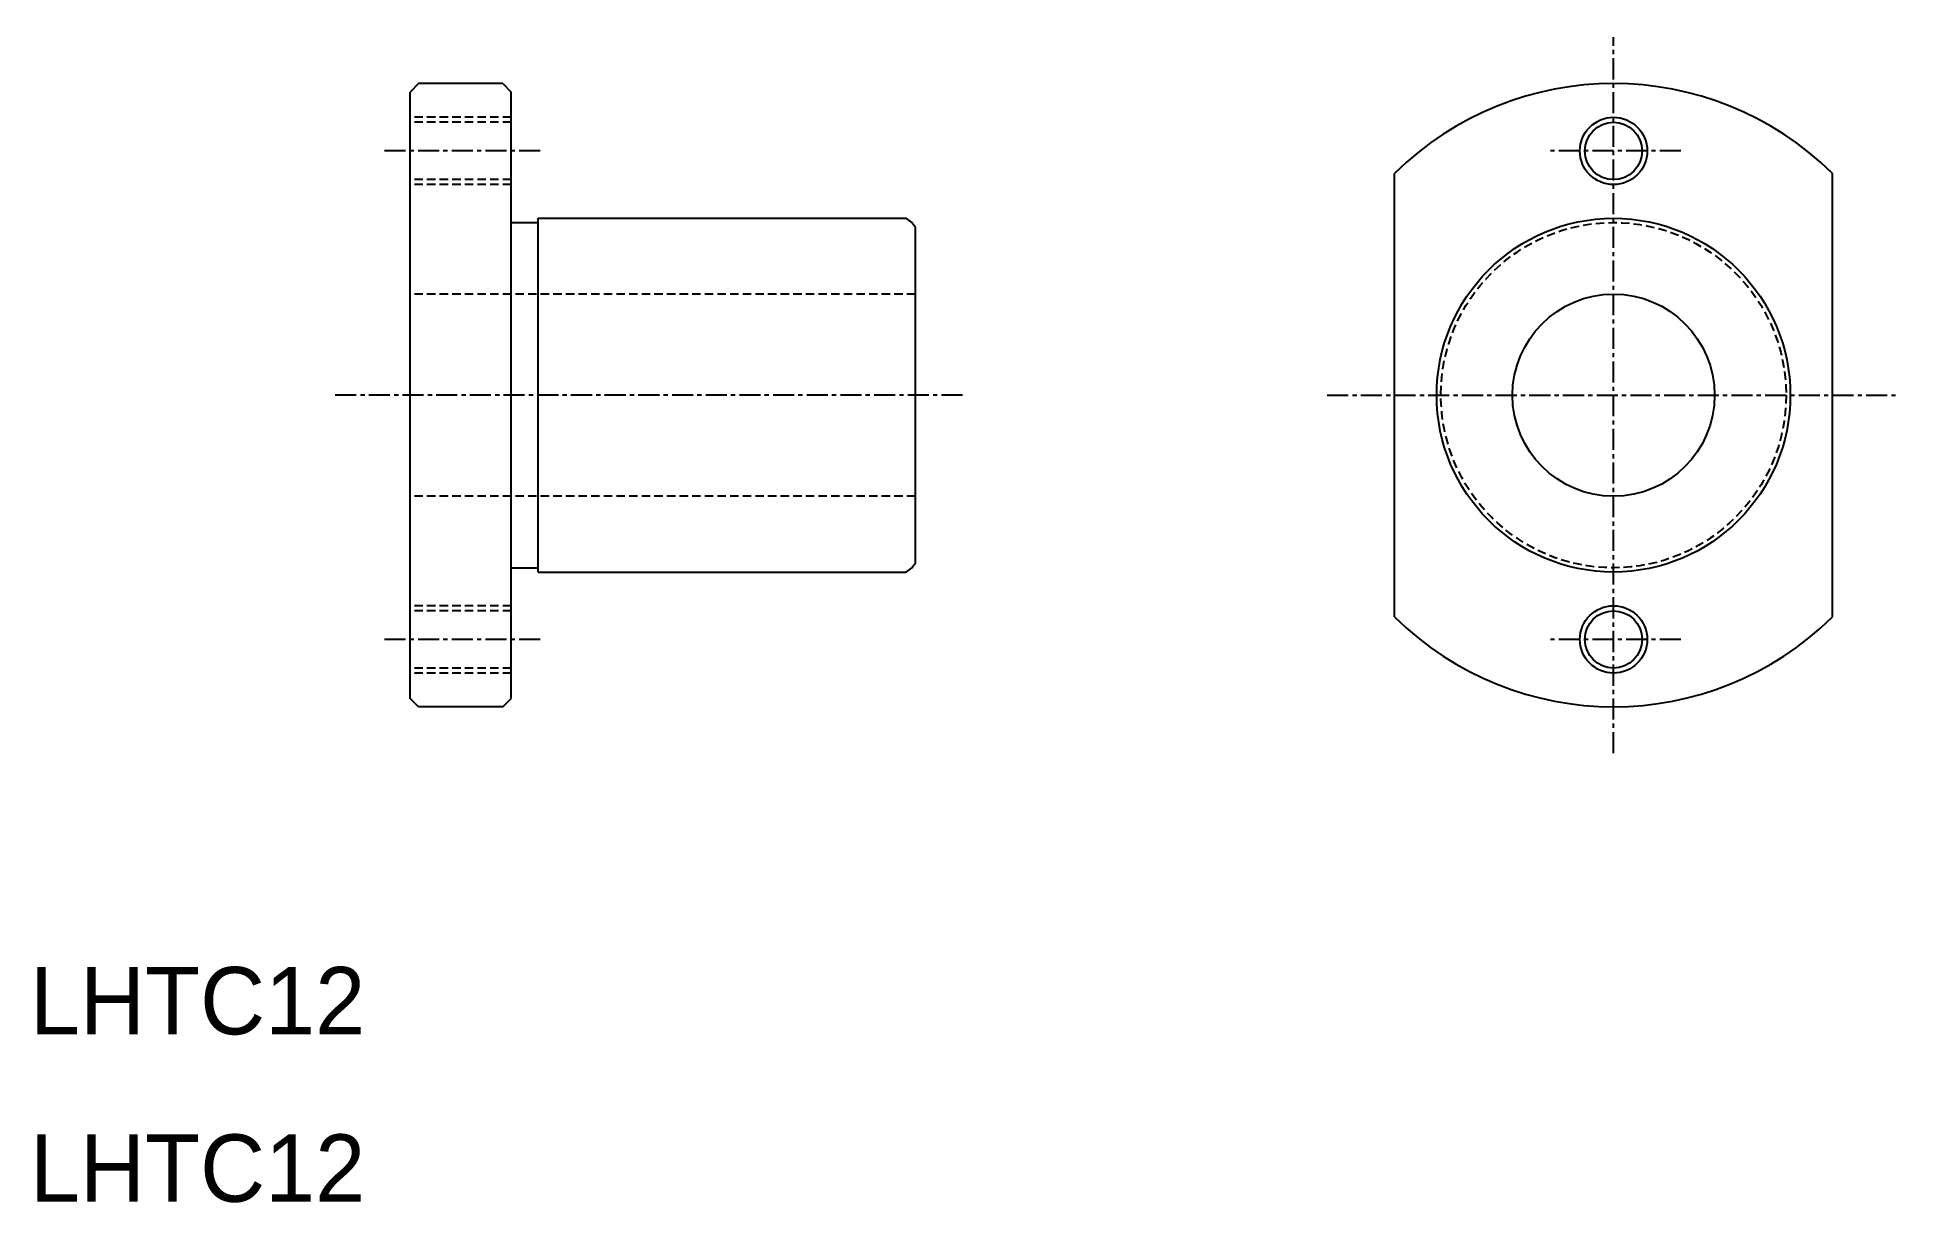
# Model space of a CAD drawing. Extents: x 36 to 147, y 74 to 143.
import ezdxf

# ---------------------------------------------------------------- set-up
doc = ezdxf.new("R2010")
doc.units = 0
doc.linetypes.add('CENTER', pattern=[2, 1.25, -0.25, 0.25, -0.25])
doc.linetypes.add('DASHED', pattern=[0.75, 0.5, -0.25])
doc.layers.get('0').update_dxf_attribs({"linetype": 'CONTINUOUS'})
doc.layers.add('CENTER', color=1, linetype='CENTER')

msp = doc.modelspace()

# ---------------------------------------------------------------- linework, layer by layer
at = {"color": 7, "linetype": 'CONTINUOUS'}
for p, q in [((59.04, 140.55), (58.54, 140.05)), ((64.04, 140.55), (59.04, 140.55)), ((64.04, 140.55), (64.54, 140.05)), ((58.54, 104.05), (58.54, 140.05)), ((64.54, 104.05), (64.54, 140.05)), ((117, 108.89), (117, 135.21)), ((143, 108.89), (143, 135.21)), ((64.54, 132.3), (66.14, 132.3)), ((66.14, 132.55), (88, 132.55)), ((66.14, 111.55), (66.14, 132.55)), ((88.54, 112.09), (88.54, 132.01)), ((64.54, 111.8), (66.14, 111.8)), ((66.14, 111.55), (88, 111.55)), ((59.04, 103.55), (58.54, 104.05)), ((59.04, 103.55), (58.54, 104.05)), ((64.04, 103.55), (64.54, 104.05)), ((64.04, 103.55), (64.54, 104.05)), ((64.04, 103.55), (59.04, 103.55)), ((64.04, 103.55), (59.04, 103.55))]:
    msp.add_line(p, q, dxfattribs=at)
at = {"color": 3, "linetype": 'DASHED'}
for p, q in [((64.54, 138.55), (58.54, 138.55)), ((64.54, 138.25), (58.54, 138.25)), ((64.54, 134.85), (58.54, 134.85)), ((64.54, 134.55), (58.54, 134.55)), ((88.54, 128.05), (58.54, 128.05)), ((88.54, 116.05), (58.54, 116.05)), ((64.54, 109.55), (58.54, 109.55)), ((64.54, 109.25), (58.54, 109.25)), ((64.54, 105.85), (58.54, 105.85)), ((64.54, 105.55), (58.54, 105.55))]:
    msp.add_line(p, q, dxfattribs=at)
at = {"color": 3, "linetype": 'CONTINUOUS'}
for centre in [(130, 136.55), (130, 107.55)]:
    msp.add_circle(centre, 2, dxfattribs=at)
at = {"color": 7, "linetype": 'CONTINUOUS'}
for centre, radius in [((130, 136.55), 1.7), ((130, 122.05), 10.5), ((130, 122.05), 6), ((130, 107.55), 1.7)]:
    msp.add_circle(centre, radius, dxfattribs=at)
at = {"color": 3, "linetype": 'DASHED'}
msp.add_circle((130, 122.05), 10.25, dxfattribs=at)
at = {"color": 7, "linetype": 'CONTINUOUS'}
for centre, radius, start, end in [((130, 122.05), 18.5, 45.3558, 134.6442), ((87.39, 131.4), 1.3, 27.7958, 62.2042), ((87.39, 112.7), 1.3, 297.7958, 332.2042), ((130, 122.05), 18.5, 225.3558, 314.6442)]:
    msp.add_arc(centre, radius, start, end, dxfattribs=at)
at = {"layer": 'CENTER', "color": 1, "linetype": 'CENTER'}
for p, q in [((130, 100.8), (130, 143.3)), ((66.26, 136.55), (56.94, 136.55)), ((134, 136.55), (126, 136.55)), ((91.34, 122.05), (53.86, 122.05)), ((113, 122.05), (147, 122.05)), ((66.26, 107.55), (56.94, 107.55)), ((134, 107.55), (126, 107.55))]:
    msp.add_line(p, q, dxfattribs=at)

# ---------------------------------------------------------------- texts
at = {"color": 7, "linetype": 'CONTINUOUS'}
for p in [(35.96, 84.1), (35.96, 74.16)]:
    msp.add_text('LHTC12', height=4, dxfattribs=at).set_placement(p)

doc.saveas('drawing.dxf')
